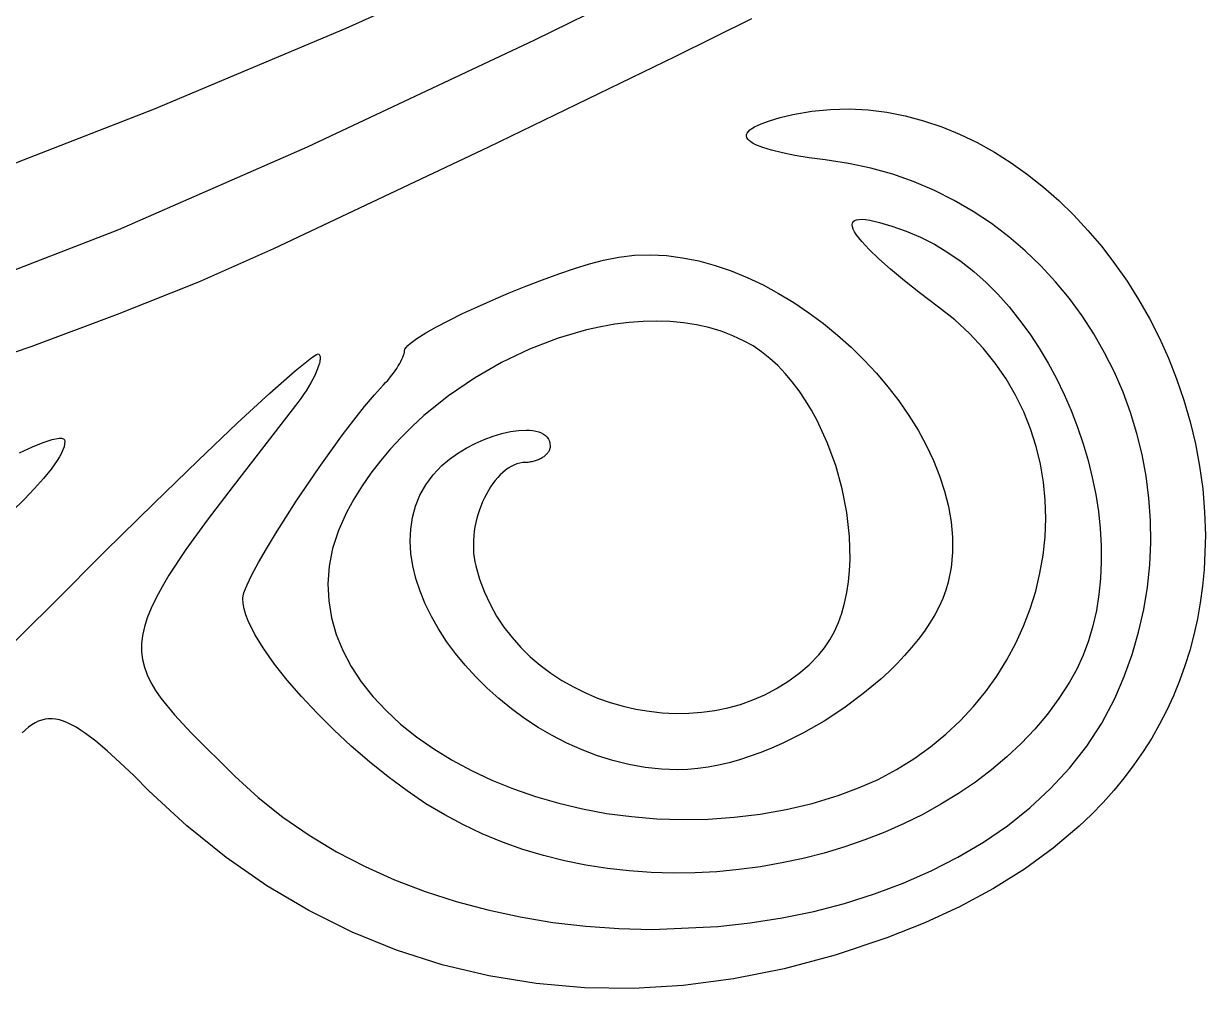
# Model space of a CAD drawing. Header units: inches. Extents: x 0.98 to 7.44, y -5.29 to -1.05.
# Drawn here: x 6.9937 to 7.0952, y -2.2379 to -2.1551 of the extents above; entities that cross this region are included whole.
import ezdxf

# ---------------------------------------------------------------- set-up
doc = ezdxf.new("R2010")
doc.units = ezdxf.units.IN
doc.header["$MEASUREMENT"] = 0
doc.layers.add('BLACK', color=250, linetype='CONTINUOUS')

msp = doc.modelspace()

# ---------------------------------------------------------------- linework, layer by layer
at = {"layer": 'BLACK', "linetype": 'CONTINUOUS'}
for p, q in [((7.03774, -2.14814), (7.02137, -2.15552)), ((7.03761, -2.15649), (7.05413, -2.14835)), ((7.0562, -2.15469), (7.04968, -2.15793)), ((7.02137, -2.15552), (7.00492, -2.16244)), ((7.01808, -2.16569), (7.03761, -2.15649)), ((7.04968, -2.15793), (7.03361, -2.16572)), ((7.00492, -2.16244), (6.98977, -2.16835)), ((7.05867, -2.16317), (7.05975, -2.16291)), ((7.05975, -2.16291), (7.06137, -2.16263)), ((7.06137, -2.16263), (7.06299, -2.16247)), ((7.06299, -2.16247), (7.0646, -2.16243)), ((7.0646, -2.16243), (7.06621, -2.16251)), ((7.06621, -2.16251), (7.06781, -2.16271)), ((7.06781, -2.16271), (7.0694, -2.16302)), ((7.0694, -2.16302), (7.07098, -2.16344)), ((7.05624, -2.1641), (7.05645, -2.16397)), ((7.05645, -2.16397), (7.05672, -2.16384)), ((7.05672, -2.16384), (7.05702, -2.1637)), ((7.05702, -2.1637), (7.05776, -2.16344)), ((7.05776, -2.16344), (7.05867, -2.16317)), ((7.07098, -2.16344), (7.07253, -2.16396)), ((7.07253, -2.16396), (7.07406, -2.16459)), ((7.05577, -2.16476), (7.05578, -2.16463)), ((7.05581, -2.16489), (7.05577, -2.16476)), ((7.05578, -2.16463), (7.05583, -2.1645)), ((7.05588, -2.16501), (7.05581, -2.16489)), ((7.05583, -2.1645), (7.05593, -2.16437)), ((7.05599, -2.16514), (7.05588, -2.16501)), ((7.05593, -2.16437), (7.05606, -2.16423)), ((7.05606, -2.16423), (7.05624, -2.1641)), ((7.07406, -2.16459), (7.07557, -2.16532)), ((7.00189, -2.17277), (7.01808, -2.16569)), ((7.03361, -2.16572), (7.01517, -2.17444)), ((7.05615, -2.16526), (7.05599, -2.16514)), ((7.05635, -2.16539), (7.05615, -2.16526)), ((7.05658, -2.16551), (7.05635, -2.16539)), ((7.05718, -2.16575), (7.05658, -2.16551)), ((7.05793, -2.16598), (7.05718, -2.16575)), ((7.05885, -2.1662), (7.05793, -2.16598)), ((7.07557, -2.16532), (7.07705, -2.16614)), ((7.05992, -2.16641), (7.05885, -2.1662)), ((7.06115, -2.16661), (7.05992, -2.16641)), ((7.06253, -2.1668), (7.06115, -2.16661)), ((7.06452, -2.1671), (7.06253, -2.1668)), ((7.06646, -2.16751), (7.06452, -2.1671)), ((7.07705, -2.16614), (7.07849, -2.16705)), ((7.07849, -2.16705), (7.0799, -2.16805)), ((7.06834, -2.16804), (7.06646, -2.16751)), ((7.07016, -2.16869), (7.06834, -2.16804)), ((7.0799, -2.16805), (7.08126, -2.16913)), ((7.07192, -2.16943), (7.07016, -2.16869)), ((7.08126, -2.16913), (7.08259, -2.1703)), ((7.07361, -2.17028), (7.07192, -2.16943)), ((7.07524, -2.17123), (7.07361, -2.17028)), ((7.08259, -2.1703), (7.08387, -2.17154)), ((7.06486, -2.17222), (7.06493, -2.1721)), ((7.06493, -2.1721), (7.06505, -2.17201)), ((7.06505, -2.17201), (7.06522, -2.17194)), ((7.06522, -2.17194), (7.06543, -2.17191)), ((7.06543, -2.17191), (7.06569, -2.1719)), ((7.06569, -2.1719), (7.066, -2.17192)), ((7.066, -2.17192), (7.06635, -2.17198)), ((7.06635, -2.17198), (7.0672, -2.17217)), ((7.0672, -2.17217), (7.06824, -2.17248)), ((7.0768, -2.17227), (7.07524, -2.17123)), ((7.08387, -2.17154), (7.08509, -2.17286)), ((6.98542, -2.17914), (7.00189, -2.17277)), ((7.06484, -2.17236), (7.06486, -2.17222)), ((7.06486, -2.17254), (7.06484, -2.17236)), ((7.06492, -2.17274), (7.06486, -2.17254)), ((7.06504, -2.17297), (7.06492, -2.17274)), ((7.0652, -2.17322), (7.06504, -2.17297)), ((7.06824, -2.17248), (7.06947, -2.17291)), ((7.06947, -2.17291), (7.07071, -2.17343)), ((7.07829, -2.1734), (7.0768, -2.17227)), ((7.08509, -2.17286), (7.08627, -2.17424)), ((7.06541, -2.1735), (7.0652, -2.17322)), ((7.06566, -2.17381), (7.06541, -2.1735)), ((7.0663, -2.1745), (7.06566, -2.17381)), ((7.07071, -2.17343), (7.07191, -2.17404)), ((7.07191, -2.17404), (7.07307, -2.17474)), ((7.07971, -2.17461), (7.07829, -2.1734)), ((7.01517, -2.17444), (7.00871, -2.17729)), ((7.0435, -2.17541), (7.04482, -2.17514)), ((7.04482, -2.17514), (7.04616, -2.17498)), ((7.04616, -2.17498), (7.04752, -2.17494)), ((7.04752, -2.17494), (7.0489, -2.17502)), ((7.0489, -2.17502), (7.05028, -2.1752)), ((7.05028, -2.1752), (7.05167, -2.17548)), ((7.06713, -2.1753), (7.0663, -2.1745)), ((7.07307, -2.17474), (7.0742, -2.17553)), ((7.08105, -2.1759), (7.07971, -2.17461)), ((7.08627, -2.17424), (7.08738, -2.17569)), ((7.03966, -2.17659), (7.04101, -2.17613)), ((7.04101, -2.17613), (7.0423, -2.17574)), ((7.0423, -2.17574), (7.0435, -2.17541)), ((7.05167, -2.17548), (7.05307, -2.17586)), ((7.05307, -2.17586), (7.05445, -2.17633)), ((7.06814, -2.17619), (7.06713, -2.1753)), ((7.06933, -2.17718), (7.06814, -2.17619)), ((7.0742, -2.17553), (7.07529, -2.17639)), ((7.08231, -2.17726), (7.08105, -2.1759)), ((7.08738, -2.17569), (7.08844, -2.17721)), ((7.03683, -2.17764), (7.03825, -2.1771)), ((7.03825, -2.1771), (7.03966, -2.17659)), ((7.05445, -2.17633), (7.05583, -2.17689)), ((7.05583, -2.17689), (7.05719, -2.17754)), ((7.0707, -2.17826), (7.06933, -2.17718)), ((7.07529, -2.17639), (7.07634, -2.17733)), ((7.08349, -2.17869), (7.08231, -2.17726)), ((7.08844, -2.17721), (7.08943, -2.17878)), ((7.00871, -2.17729), (7.00175, -2.18009)), ((7.03401, -2.17881), (7.03541, -2.17822)), ((7.03541, -2.17822), (7.03683, -2.17764)), ((7.05719, -2.17754), (7.05853, -2.17826)), ((7.05853, -2.17826), (7.05984, -2.17906)), ((7.07225, -2.17944), (7.0707, -2.17826)), ((7.07634, -2.17733), (7.07734, -2.17834)), ((7.03267, -2.17941), (7.03401, -2.17881)), ((7.05984, -2.17906), (7.06113, -2.17992)), ((7.07734, -2.17834), (7.07831, -2.17942)), ((7.08459, -2.18019), (7.08349, -2.17869)), ((7.08943, -2.17878), (7.09036, -2.18042)), ((7.00175, -2.18009), (6.99433, -2.18284)), ((7.03021, -2.18058), (7.03139, -2.18)), ((7.03139, -2.18), (7.03267, -2.17941)), ((7.06113, -2.17992), (7.06238, -2.18085)), ((7.07365, -2.18054), (7.07225, -2.17944)), ((7.07831, -2.17942), (7.07922, -2.18055)), ((7.0856, -2.18175), (7.08459, -2.18019)), ((7.02823, -2.18166), (7.02915, -2.18114)), ((7.02915, -2.18114), (7.03021, -2.18058)), ((7.04326, -2.18113), (7.04204, -2.1814)), ((7.04448, -2.18092), (7.04326, -2.18113)), ((7.04569, -2.18076), (7.04448, -2.18092)), ((7.04689, -2.18067), (7.04569, -2.18076)), ((7.04807, -2.18065), (7.04689, -2.18067)), ((7.04923, -2.18068), (7.04807, -2.18065)), ((7.05036, -2.18079), (7.04923, -2.18068)), ((7.05147, -2.18096), (7.05036, -2.18079)), ((7.05255, -2.1812), (7.05147, -2.18096)), ((7.0536, -2.18152), (7.05255, -2.1812)), ((7.06238, -2.18085), (7.06359, -2.18184)), ((7.07493, -2.18172), (7.07365, -2.18054)), ((7.07922, -2.18055), (7.08009, -2.18174)), ((7.09036, -2.18042), (7.09122, -2.1821)), ((7.0269, -2.18256), (7.02747, -2.18214)), ((7.02747, -2.18214), (7.02823, -2.18166)), ((7.03959, -2.18212), (7.03715, -2.18305)), ((7.04204, -2.1814), (7.03959, -2.18212)), ((7.05461, -2.1819), (7.0536, -2.18152)), ((7.05558, -2.18236), (7.05461, -2.1819)), ((7.06359, -2.18184), (7.06475, -2.18288)), ((7.07609, -2.18296), (7.07493, -2.18172)), ((7.08009, -2.18174), (7.08091, -2.18298)), ((7.08652, -2.18336), (7.0856, -2.18175)), ((7.09122, -2.1821), (7.092, -2.18383)), ((6.99433, -2.18284), (6.98647, -2.18553)), ((7.02638, -2.18344), (7.02641, -2.1833)), ((7.02641, -2.1833), (7.02642, -2.18319)), ((7.02642, -2.18319), (7.02645, -2.18306)), ((7.02645, -2.18306), (7.02654, -2.18291)), ((7.02654, -2.18291), (7.02669, -2.18275)), ((7.02669, -2.18275), (7.0269, -2.18256)), ((7.03715, -2.18305), (7.03475, -2.1842)), ((7.05634, -2.18278), (7.05558, -2.18236)), ((7.05707, -2.18328), (7.05634, -2.18278)), ((7.05777, -2.18384), (7.05707, -2.18328)), ((7.06475, -2.18288), (7.06586, -2.18397)), ((7.07713, -2.18425), (7.07609, -2.18296)), ((7.08091, -2.18298), (7.08168, -2.18426)), ((7.01702, -2.18492), (7.01845, -2.18377)), ((7.01845, -2.18377), (7.01886, -2.18351)), ((7.01886, -2.18351), (7.01899, -2.18346)), ((7.01899, -2.18346), (7.01906, -2.18347)), ((7.0191, -2.18426), (7.01903, -2.18449)), ((7.01906, -2.18347), (7.01909, -2.18351)), ((7.01909, -2.18351), (7.01912, -2.18356)), ((7.01913, -2.18415), (7.0191, -2.18426)), ((7.01912, -2.18356), (7.01914, -2.18362)), ((7.01915, -2.18404), (7.01913, -2.18415)), ((7.01914, -2.18362), (7.01916, -2.18369)), ((7.01916, -2.18394), (7.01915, -2.18404)), ((7.01916, -2.18369), (7.01916, -2.18377)), ((7.01916, -2.18377), (7.01916, -2.18385)), ((7.01916, -2.18385), (7.01916, -2.18394)), ((7.02588, -2.18449), (7.026, -2.18429)), ((7.026, -2.18429), (7.0261, -2.1841)), ((7.0261, -2.1841), (7.02619, -2.18392)), ((7.02619, -2.18392), (7.02627, -2.18374)), ((7.02627, -2.18374), (7.02633, -2.18358)), ((7.02633, -2.18358), (7.02638, -2.18344)), ((7.03475, -2.1842), (7.03242, -2.18554)), ((7.05845, -2.18445), (7.05777, -2.18384)), ((7.06586, -2.18397), (7.06692, -2.18511)), ((7.07806, -2.1856), (7.07713, -2.18425)), ((7.08168, -2.18426), (7.08239, -2.18558)), ((7.08736, -2.18503), (7.08652, -2.18336)), ((7.092, -2.18383), (7.0927, -2.18561)), ((7.01485, -2.18683), (7.01702, -2.18492)), ((7.0187, -2.18532), (7.01854, -2.18563)), ((7.01883, -2.18503), (7.0187, -2.18532)), ((7.01894, -2.18475), (7.01883, -2.18503)), ((7.01903, -2.18449), (7.01894, -2.18475)), ((7.02514, -2.18552), (7.0253, -2.18532)), ((7.0253, -2.18532), (7.02546, -2.18511)), ((7.02546, -2.18511), (7.02561, -2.1849)), ((7.02561, -2.1849), (7.02575, -2.1847)), ((7.02575, -2.1847), (7.02588, -2.18449)), ((7.05909, -2.18513), (7.05845, -2.18445)), ((7.0597, -2.18586), (7.05909, -2.18513)), ((7.06692, -2.18511), (7.06792, -2.18628)), ((7.0881, -2.18674), (7.08736, -2.18503)), ((7.01818, -2.18628), (7.01797, -2.18662)), ((7.01837, -2.18595), (7.01818, -2.18628)), ((7.01854, -2.18563), (7.01837, -2.18595)), ((7.02384, -2.18696), (7.02461, -2.18611)), ((7.02461, -2.18611), (7.02479, -2.18592)), ((7.02479, -2.18592), (7.02497, -2.18573)), ((7.02497, -2.18573), (7.02514, -2.18552)), ((7.03242, -2.18554), (7.03019, -2.18706)), ((7.06029, -2.18663), (7.0597, -2.18586)), ((7.06792, -2.18628), (7.06885, -2.18749)), ((7.07888, -2.18699), (7.07806, -2.1856)), ((7.08239, -2.18558), (7.08305, -2.18694)), ((7.0927, -2.18561), (7.09332, -2.18743)), ((7.01204, -2.18942), (7.01485, -2.18683)), ((7.0175, -2.18729), (7.01725, -2.18763)), ((7.01774, -2.18695), (7.0175, -2.18729)), ((7.01797, -2.18662), (7.01774, -2.18695)), ((7.02298, -2.18798), (7.02384, -2.18696)), ((7.03019, -2.18706), (7.02808, -2.18876)), ((7.06084, -2.18745), (7.06029, -2.18663)), ((7.07958, -2.18843), (7.07888, -2.18699)), ((7.08305, -2.18694), (7.08365, -2.18832)), ((7.08874, -2.1885), (7.0881, -2.18674)), ((7.01725, -2.18763), (7.01169, -2.19481)), ((7.02205, -2.18914), (7.02298, -2.18798)), ((7.06136, -2.1883), (7.06084, -2.18745)), ((7.06184, -2.18919), (7.06136, -2.1883)), ((7.06885, -2.18749), (7.06971, -2.18874)), ((7.08365, -2.18832), (7.0842, -2.18974)), ((7.09332, -2.18743), (7.09386, -2.18928)), ((7.00869, -2.19261), (7.01204, -2.18942)), ((7.02108, -2.19042), (7.02205, -2.18914)), ((7.02808, -2.18876), (7.02708, -2.18968)), ((7.06271, -2.19107), (7.06184, -2.18919)), ((7.06971, -2.18874), (7.0705, -2.19001)), ((7.08016, -2.1899), (7.07958, -2.18843)), ((7.08929, -2.19029), (7.08874, -2.1885)), ((7.09386, -2.18928), (7.09431, -2.19118)), ((7.01908, -2.1932), (7.02108, -2.19042)), ((7.02708, -2.18968), (7.02613, -2.19063)), ((7.03402, -2.19052), (7.03478, -2.1903)), ((7.03478, -2.1903), (7.03552, -2.19013)), ((7.03552, -2.19013), (7.03621, -2.19004)), ((7.03621, -2.19004), (7.03685, -2.19001)), ((7.03685, -2.19001), (7.03715, -2.19002)), ((7.03715, -2.19002), (7.03743, -2.19005)), ((7.03743, -2.19005), (7.03769, -2.1901)), ((7.03769, -2.1901), (7.03793, -2.19016)), ((7.03793, -2.19016), (7.03815, -2.19024)), ((7.03815, -2.19024), (7.03834, -2.19035)), ((7.03834, -2.19035), (7.03851, -2.19047)), ((7.0705, -2.19001), (7.0712, -2.19129)), ((7.08064, -2.1914), (7.08016, -2.1899)), ((7.0842, -2.18974), (7.08468, -2.19117)), ((7.08974, -2.19211), (7.08929, -2.19029)), ((6.99337, -2.19195), (6.99446, -2.19145)), ((6.99446, -2.19145), (6.9954, -2.19106)), ((6.9954, -2.19106), (6.99617, -2.19081)), ((6.99617, -2.19081), (6.99676, -2.1907)), ((6.99676, -2.1907), (6.99697, -2.1907)), ((6.99697, -2.1907), (6.99712, -2.19075)), ((6.99718, -2.19143), (6.99708, -2.1917)), ((6.99712, -2.19075), (6.99722, -2.19083)), ((6.99723, -2.19119), (6.99718, -2.19143)), ((6.99722, -2.19083), (6.99725, -2.19097)), ((6.99725, -2.19097), (6.99723, -2.19119)), ((7.02613, -2.19063), (7.02521, -2.19162)), ((7.03171, -2.19155), (7.03247, -2.19115)), ((7.03247, -2.19115), (7.03325, -2.19081)), ((7.03325, -2.19081), (7.03402, -2.19052)), ((7.03851, -2.19047), (7.03865, -2.19061)), ((7.03865, -2.19061), (7.03877, -2.19078)), ((7.03877, -2.19078), (7.03885, -2.19096)), ((7.03885, -2.19096), (7.0389, -2.19116)), ((7.0389, -2.19116), (7.03892, -2.19138)), ((7.03892, -2.19138), (7.03891, -2.19145)), ((7.03891, -2.19145), (7.03891, -2.19151)), ((7.06343, -2.19303), (7.06271, -2.19107)), ((7.0712, -2.19129), (7.07182, -2.1926)), ((7.08101, -2.19293), (7.08064, -2.1914)), ((7.08468, -2.19117), (7.0851, -2.19261)), ((7.09431, -2.19118), (7.09467, -2.1931)), ((6.99678, -2.19229), (6.99658, -2.19262)), ((6.99695, -2.19198), (6.99678, -2.19229)), ((6.99708, -2.1917), (6.99695, -2.19198)), ((7.02521, -2.19162), (7.02434, -2.19264)), ((7.03027, -2.1925), (7.03097, -2.192)), ((7.03097, -2.192), (7.03171, -2.19155)), ((7.03806, -2.19248), (7.03798, -2.19252)), ((7.03814, -2.19243), (7.03806, -2.19248)), ((7.03822, -2.19239), (7.03814, -2.19243)), ((7.03829, -2.19234), (7.03822, -2.19239)), ((7.03836, -2.19229), (7.03829, -2.19234)), ((7.03843, -2.19224), (7.03836, -2.19229)), ((7.03849, -2.19218), (7.03843, -2.19224)), ((7.03855, -2.19213), (7.03849, -2.19218)), ((7.03861, -2.19207), (7.03855, -2.19213)), ((7.03866, -2.19201), (7.03861, -2.19207)), ((7.03871, -2.19196), (7.03866, -2.19201)), ((7.03875, -2.19189), (7.03871, -2.19196)), ((7.03879, -2.19183), (7.03875, -2.19189)), ((7.03882, -2.19177), (7.03879, -2.19183)), ((7.03885, -2.19171), (7.03882, -2.19177)), ((7.03887, -2.19164), (7.03885, -2.19171)), ((7.03889, -2.19158), (7.03887, -2.19164)), ((7.03891, -2.19151), (7.03889, -2.19158)), ((7.09008, -2.19397), (7.08974, -2.19211)), ((6.99607, -2.19335), (6.99543, -2.19415)), ((6.99658, -2.19262), (6.99607, -2.19335)), ((7.00488, -2.1963), (7.00869, -2.19261)), ((7.01711, -2.19611), (7.01908, -2.1932)), ((7.02434, -2.19264), (7.02353, -2.1937)), ((7.02886, -2.19385), (7.02961, -2.19305)), ((7.02961, -2.19305), (7.03027, -2.1925)), ((7.03508, -2.19344), (7.03485, -2.19364)), ((7.03532, -2.19327), (7.03508, -2.19344)), ((7.03556, -2.19313), (7.03532, -2.19327)), ((7.03581, -2.193), (7.03556, -2.19313)), ((7.03606, -2.1929), (7.03581, -2.193)), ((7.03632, -2.19283), (7.03606, -2.1929)), ((7.03657, -2.19279), (7.03632, -2.19283)), ((7.03683, -2.19277), (7.03657, -2.19279)), ((7.03694, -2.19277), (7.03683, -2.19277)), ((7.03704, -2.19277), (7.03694, -2.19277)), ((7.03714, -2.19276), (7.03704, -2.19277)), ((7.03724, -2.19274), (7.03714, -2.19276)), ((7.03734, -2.19273), (7.03724, -2.19274)), ((7.03744, -2.1927), (7.03734, -2.19273)), ((7.03753, -2.19268), (7.03744, -2.1927)), ((7.03763, -2.19265), (7.03753, -2.19268)), ((7.03772, -2.19262), (7.03763, -2.19265)), ((7.03781, -2.19259), (7.03772, -2.19262)), ((7.0379, -2.19256), (7.03781, -2.19259)), ((7.03798, -2.19252), (7.0379, -2.19256)), ((7.06399, -2.19505), (7.06343, -2.19303)), ((7.07182, -2.1926), (7.07235, -2.19392)), ((7.08127, -2.19447), (7.08101, -2.19293)), ((7.0851, -2.19261), (7.08546, -2.19407)), ((7.09467, -2.1931), (7.09494, -2.19505)), ((6.99543, -2.19415), (6.99465, -2.19502)), ((7.02353, -2.1937), (7.02277, -2.1948)), ((7.02823, -2.19469), (7.02886, -2.19385)), ((7.0342, -2.19433), (7.034, -2.1946)), ((7.03441, -2.19408), (7.0342, -2.19433)), ((7.03463, -2.19385), (7.03441, -2.19408)), ((7.03485, -2.19364), (7.03463, -2.19385)), ((7.07235, -2.19392), (7.07278, -2.19524)), ((7.08142, -2.19603), (7.08127, -2.19447)), ((7.08546, -2.19407), (7.08575, -2.19553)), ((7.09032, -2.19584), (7.09008, -2.19397)), ((6.99465, -2.19502), (6.99375, -2.19596)), ((7.01169, -2.19481), (7.00948, -2.19773)), ((7.02277, -2.1948), (7.02206, -2.19592)), ((7.02773, -2.19559), (7.02823, -2.19469)), ((7.03344, -2.19549), (7.03328, -2.19581)), ((7.03362, -2.19518), (7.03344, -2.19549)), ((7.0338, -2.19488), (7.03362, -2.19518)), ((7.034, -2.1946), (7.0338, -2.19488)), ((7.06439, -2.19709), (7.06399, -2.19505)), ((7.07278, -2.19524), (7.07311, -2.19657)), ((7.09494, -2.19505), (7.0951, -2.19703)), ((6.99375, -2.19596), (6.99272, -2.19697)), ((7.00071, -2.20041), (7.00488, -2.1963)), ((7.01533, -2.19891), (7.01711, -2.19611)), ((7.02206, -2.19592), (7.02142, -2.19708)), ((7.02709, -2.1975), (7.02735, -2.19653)), ((7.02735, -2.19653), (7.02773, -2.19559)), ((7.03298, -2.19649), (7.03285, -2.19684)), ((7.03312, -2.19615), (7.03298, -2.19649)), ((7.03328, -2.19581), (7.03312, -2.19615)), ((7.08146, -2.1976), (7.08142, -2.19603)), ((7.08575, -2.19553), (7.08598, -2.19699)), ((7.09046, -2.19774), (7.09032, -2.19584)), ((7.02142, -2.19708), (7.02073, -2.19862)), ((7.02694, -2.1985), (7.02709, -2.1975)), ((7.03273, -2.1972), (7.03263, -2.19757)), ((7.03285, -2.19684), (7.03273, -2.1972)), ((7.06461, -2.19913), (7.06439, -2.19709)), ((7.07311, -2.19657), (7.07334, -2.19789)), ((7.08598, -2.19699), (7.08613, -2.19845)), ((7.0951, -2.19703), (7.09517, -2.19902)), ((7.00948, -2.19773), (7.00765, -2.20026)), ((7.0269, -2.19954), (7.02694, -2.1985)), ((7.03246, -2.19831), (7.0324, -2.19869)), ((7.03254, -2.19794), (7.03246, -2.19831)), ((7.03263, -2.19757), (7.03254, -2.19794)), ((7.07334, -2.19789), (7.07346, -2.1992)), ((7.0814, -2.19917), (7.08146, -2.1976)), ((7.08613, -2.19845), (7.08622, -2.1999)), ((7.09048, -2.19965), (7.09046, -2.19774)), ((7.01455, -2.2002), (7.01533, -2.19891)), ((7.02073, -2.19862), (7.02024, -2.20016)), ((7.02696, -2.20059), (7.0269, -2.19954)), ((7.03233, -2.19945), (7.03232, -2.19983)), ((7.03236, -2.19907), (7.03233, -2.19945)), ((7.0324, -2.19869), (7.03236, -2.19907)), ((7.06467, -2.20112), (7.06461, -2.19913)), ((7.07346, -2.1992), (7.07345, -2.2005)), ((7.08123, -2.20073), (7.0814, -2.19917)), ((7.09517, -2.19902), (7.09506, -2.20197)), ((6.99628, -2.20486), (7.00071, -2.20041)), ((7.00765, -2.20026), (7.00619, -2.20247)), ((7.01387, -2.20138), (7.01455, -2.2002)), ((7.02024, -2.20016), (7.01994, -2.20168)), ((7.02713, -2.20166), (7.02696, -2.20059)), ((7.03232, -2.19983), (7.03232, -2.2002)), ((7.03232, -2.2002), (7.03234, -2.20058)), ((7.03234, -2.20058), (7.03239, -2.20094)), ((7.07345, -2.2005), (7.07333, -2.20179)), ((7.08622, -2.1999), (7.08623, -2.20133)), ((7.0904, -2.20157), (7.09048, -2.19965)), ((7.01331, -2.20242), (7.01387, -2.20138)), ((7.03239, -2.20094), (7.03245, -2.20131)), ((7.03245, -2.20131), (7.03253, -2.20166)), ((7.06462, -2.20209), (7.06467, -2.20112)), ((7.08097, -2.20229), (7.08123, -2.20073)), ((7.08623, -2.20133), (7.08617, -2.20274)), ((7.09019, -2.2035), (7.0904, -2.20157)), ((7.00619, -2.20247), (7.0056, -2.20347)), ((7.01289, -2.2033), (7.01331, -2.20242)), ((7.01994, -2.20168), (7.01983, -2.20319)), ((7.02739, -2.20274), (7.02713, -2.20166)), ((7.03253, -2.20166), (7.03286, -2.20281)), ((7.06453, -2.20304), (7.06462, -2.20209)), ((7.07333, -2.20179), (7.07308, -2.20305)), ((7.0806, -2.20383), (7.08097, -2.20229)), ((7.09506, -2.20197), (7.09492, -2.20341)), ((7.0056, -2.20347), (7.00509, -2.2044)), ((7.01262, -2.20398), (7.01289, -2.2033)), ((7.01983, -2.20319), (7.0199, -2.20467)), ((7.02775, -2.20383), (7.02739, -2.20274)), ((7.03286, -2.20281), (7.03327, -2.20391)), ((7.06439, -2.20396), (7.06453, -2.20304)), ((7.07308, -2.20305), (7.07288, -2.20375)), ((7.08617, -2.20274), (7.08603, -2.20413)), ((7.08988, -2.20542), (7.09019, -2.2035)), ((7.09492, -2.20341), (7.09473, -2.20483)), ((7.00509, -2.2044), (7.00467, -2.20528)), ((7.01253, -2.20444), (7.01255, -2.20424)), ((7.01256, -2.20488), (7.01253, -2.20444)), ((7.01255, -2.20424), (7.01262, -2.20398)), ((7.02819, -2.20491), (7.02775, -2.20383)), ((7.03327, -2.20391), (7.03376, -2.20496)), ((7.0642, -2.20485), (7.06439, -2.20396)), ((7.07262, -2.20445), (7.07231, -2.20515)), ((7.07288, -2.20375), (7.07262, -2.20445)), ((7.08013, -2.20535), (7.0806, -2.20383)), ((7.08603, -2.20413), (7.08581, -2.20549)), ((6.98928, -2.21177), (6.99628, -2.20486)), ((7.00467, -2.20528), (7.00433, -2.20611)), ((7.01265, -2.20535), (7.01256, -2.20488)), ((7.0128, -2.20585), (7.01265, -2.20535)), ((7.0199, -2.20467), (7.02014, -2.20613)), ((7.02872, -2.206), (7.02819, -2.20491)), ((7.03376, -2.20496), (7.03432, -2.20597)), ((7.06396, -2.20571), (7.0642, -2.20485)), ((7.07231, -2.20515), (7.07193, -2.20586)), ((7.07956, -2.20684), (7.08013, -2.20535)), ((7.08581, -2.20549), (7.08552, -2.20681)), ((7.08944, -2.20735), (7.08988, -2.20542)), ((7.09473, -2.20483), (7.09448, -2.20622)), ((7.00433, -2.20611), (7.00408, -2.20689)), ((7.013, -2.20639), (7.0128, -2.20585)), ((7.01357, -2.20754), (7.013, -2.20639)), ((7.02014, -2.20613), (7.02055, -2.20755)), ((7.02934, -2.20707), (7.02872, -2.206)), ((7.03432, -2.20597), (7.03495, -2.20692)), ((7.06333, -2.20729), (7.06367, -2.20652)), ((7.06367, -2.20652), (7.06396, -2.20571)), ((7.07151, -2.20656), (7.07104, -2.20727)), ((7.07193, -2.20586), (7.07151, -2.20656)), ((7.09448, -2.20622), (7.09418, -2.20759)), ((7.00392, -2.20763), (7.00384, -2.20835)), ((7.00408, -2.20689), (7.00392, -2.20763)), ((7.01433, -2.20879), (7.01357, -2.20754)), ((7.02055, -2.20755), (7.02112, -2.20894)), ((7.03003, -2.20814), (7.02934, -2.20707)), ((7.03495, -2.20692), (7.03564, -2.20782)), ((7.06293, -2.20801), (7.06333, -2.20729)), ((7.07104, -2.20727), (7.07051, -2.20798)), ((7.07889, -2.20831), (7.07956, -2.20684)), ((7.08552, -2.20681), (7.08514, -2.2081)), ((7.08888, -2.20926), (7.08944, -2.20735)), ((7.09418, -2.20759), (7.09382, -2.20893)), ((7.00384, -2.20835), (7.00383, -2.20904)), ((7.03079, -2.20918), (7.03003, -2.20814)), ((7.03564, -2.20782), (7.0364, -2.20867)), ((7.0364, -2.20867), (7.03721, -2.20946)), ((7.06197, -2.2093), (7.06248, -2.20869)), ((7.06248, -2.20869), (7.06293, -2.20801)), ((7.06995, -2.20867), (7.06934, -2.20937)), ((7.07051, -2.20798), (7.06995, -2.20867)), ((7.07812, -2.20974), (7.07889, -2.20831)), ((7.08514, -2.2081), (7.08468, -2.20934)), ((7.00383, -2.20904), (7.00392, -2.20971)), ((7.00392, -2.20971), (7.00408, -2.21037)), ((7.01526, -2.21011), (7.01433, -2.20879)), ((7.02112, -2.20894), (7.02184, -2.2103)), ((7.03163, -2.2102), (7.03079, -2.20918)), ((7.03721, -2.20946), (7.03807, -2.21019)), ((7.06114, -2.21015), (7.06197, -2.2093)), ((7.06934, -2.20937), (7.0687, -2.21005)), ((7.08468, -2.20934), (7.08413, -2.21053)), ((7.0882, -2.21117), (7.08888, -2.20926)), ((7.09382, -2.20893), (7.09341, -2.21025)), ((7.00408, -2.21037), (7.00431, -2.21103)), ((7.01634, -2.21148), (7.01526, -2.21011)), ((7.02184, -2.2103), (7.0227, -2.21161)), ((7.03253, -2.21119), (7.03163, -2.2102)), ((7.03807, -2.21019), (7.03898, -2.21088)), ((7.06026, -2.21091), (7.06114, -2.21015)), ((7.06801, -2.21072), (7.0673, -2.21138)), ((7.0687, -2.21005), (7.06801, -2.21072)), ((7.07726, -2.21112), (7.07812, -2.20974)), ((7.08413, -2.21053), (7.0835, -2.21166)), ((7.09341, -2.21025), (7.09295, -2.21154)), ((7.00431, -2.21103), (7.00463, -2.21168)), ((7.00463, -2.21168), (7.00502, -2.21235)), ((7.01756, -2.21289), (7.01634, -2.21148)), ((7.0227, -2.21161), (7.0237, -2.21287)), ((7.03349, -2.21214), (7.03253, -2.21119)), ((7.03898, -2.21088), (7.03993, -2.2115)), ((7.03993, -2.2115), (7.04092, -2.21206)), ((7.05836, -2.2122), (7.05933, -2.21159)), ((7.05933, -2.21159), (7.06026, -2.21091)), ((7.0673, -2.21138), (7.06577, -2.21266)), ((7.07631, -2.21246), (7.07726, -2.21112)), ((7.0835, -2.21166), (7.0826, -2.21305)), ((7.08739, -2.21305), (7.0882, -2.21117)), ((7.09295, -2.21154), (7.09243, -2.21281)), ((7.00502, -2.21235), (7.00549, -2.21303)), ((7.03451, -2.21306), (7.03349, -2.21214)), ((7.04092, -2.21206), (7.04194, -2.21257)), ((7.04194, -2.21257), (7.04299, -2.21301)), ((7.05632, -2.21317), (7.05736, -2.21272)), ((7.05736, -2.21272), (7.05836, -2.2122)), ((7.06577, -2.21266), (7.06414, -2.21387)), ((7.07526, -2.21374), (7.07631, -2.21246)), ((7.00549, -2.21303), (7.00665, -2.21445)), ((7.0189, -2.21432), (7.01756, -2.21289)), ((7.0237, -2.21287), (7.02483, -2.21408)), ((7.03559, -2.21393), (7.03451, -2.21306)), ((7.04299, -2.21301), (7.04407, -2.21339)), ((7.04407, -2.21339), (7.04517, -2.21371)), ((7.04517, -2.21371), (7.04628, -2.21397)), ((7.05417, -2.21385), (7.05526, -2.21355)), ((7.05526, -2.21355), (7.05632, -2.21317)), ((7.07412, -2.21496), (7.07526, -2.21374)), ((7.0826, -2.21305), (7.0816, -2.21439)), ((7.08628, -2.21516), (7.08739, -2.21305)), ((7.09243, -2.21281), (7.09186, -2.21405)), ((6.99584, -2.21479), (6.99555, -2.21483)), ((6.99615, -2.21479), (6.99584, -2.21479)), ((6.99646, -2.21482), (6.99615, -2.21479)), ((7.00665, -2.21445), (7.0081, -2.216)), ((7.02033, -2.21574), (7.0189, -2.21432)), ((7.02483, -2.21408), (7.02608, -2.21524)), ((7.03672, -2.21476), (7.03559, -2.21393)), ((7.03789, -2.21553), (7.03672, -2.21476)), ((7.04628, -2.21397), (7.04741, -2.21415)), ((7.04741, -2.21415), (7.04854, -2.21428)), ((7.04854, -2.21428), (7.04968, -2.21433)), ((7.04968, -2.21433), (7.05081, -2.21432)), ((7.05081, -2.21432), (7.05194, -2.21423)), ((7.05194, -2.21423), (7.05306, -2.21408)), ((7.05306, -2.21408), (7.05417, -2.21385)), ((7.06414, -2.21387), (7.06243, -2.21499)), ((7.0816, -2.21439), (7.08052, -2.21567)), ((7.09186, -2.21405), (7.09123, -2.21526)), ((6.99386, -2.21574), (6.99358, -2.216)), ((6.99414, -2.2155), (6.99386, -2.21574)), ((6.99441, -2.2153), (6.99414, -2.2155)), ((6.99469, -2.21514), (6.99441, -2.2153)), ((6.99497, -2.215), (6.99469, -2.21514)), ((6.99526, -2.2149), (6.99497, -2.215)), ((6.99555, -2.21483), (6.99526, -2.2149)), ((6.99678, -2.21489), (6.99646, -2.21482)), ((6.99712, -2.21499), (6.99678, -2.21489)), ((6.99747, -2.21513), (6.99712, -2.21499)), ((6.99783, -2.2153), (6.99747, -2.21513)), ((6.99821, -2.21551), (6.99783, -2.2153)), ((6.9986, -2.21576), (6.99821, -2.21551)), ((6.99902, -2.21604), (6.9986, -2.21576)), ((7.02184, -2.21713), (7.02033, -2.21574)), ((7.02608, -2.21524), (7.02745, -2.21634)), ((7.0391, -2.21623), (7.03789, -2.21553)), ((7.06243, -2.21499), (7.06066, -2.21601)), ((7.07288, -2.21612), (7.07412, -2.21496)), ((7.08052, -2.21567), (7.07935, -2.2169)), ((7.08498, -2.21715), (7.08628, -2.21516)), ((7.09123, -2.21526), (7.09056, -2.21645)), ((6.99991, -2.21672), (6.99902, -2.21604)), ((7.00088, -2.21755), (6.99991, -2.21672)), ((7.0081, -2.216), (7.01183, -2.21972)), ((7.02745, -2.21634), (7.02892, -2.21738)), ((7.04036, -2.21688), (7.0391, -2.21623)), ((7.06066, -2.21601), (7.05884, -2.21691)), ((7.07156, -2.2172), (7.07288, -2.21612)), ((7.09056, -2.21645), (7.08983, -2.21761)), ((7.00197, -2.21853), (7.00088, -2.21755)), ((7.02341, -2.21849), (7.02184, -2.21713)), ((7.02892, -2.21738), (7.0305, -2.21835)), ((7.04165, -2.21745), (7.04036, -2.21688)), ((7.04297, -2.21796), (7.04165, -2.21745)), ((7.05701, -2.21768), (7.05609, -2.21801)), ((7.05793, -2.21731), (7.05701, -2.21768)), ((7.05884, -2.21691), (7.05793, -2.21731)), ((7.07015, -2.21822), (7.07156, -2.2172)), ((7.07935, -2.2169), (7.07811, -2.21807)), ((7.08351, -2.21903), (7.08498, -2.21715)), ((7.08983, -2.21761), (7.08904, -2.21875)), ((7.00316, -2.21967), (7.00197, -2.21853)), ((7.02501, -2.21977), (7.02341, -2.21849)), ((7.0305, -2.21835), (7.03217, -2.21924)), ((7.04431, -2.21838), (7.04297, -2.21796)), ((7.04568, -2.21871), (7.04431, -2.21838)), ((7.04707, -2.21896), (7.04568, -2.21871)), ((7.05336, -2.21877), (7.05247, -2.21894)), ((7.05427, -2.21856), (7.05336, -2.21877)), ((7.05518, -2.21831), (7.05427, -2.21856)), ((7.05609, -2.21801), (7.05518, -2.21831)), ((7.06865, -2.21914), (7.07015, -2.21822)), ((7.07811, -2.21807), (7.0768, -2.21917)), ((7.08904, -2.21875), (7.08821, -2.21986)), ((7.00447, -2.22097), (7.00316, -2.21967)), ((7.01183, -2.21972), (7.01384, -2.22155)), ((7.02663, -2.22098), (7.02501, -2.21977)), ((7.03217, -2.21924), (7.03392, -2.22007)), ((7.04848, -2.21911), (7.04707, -2.21896)), ((7.04989, -2.21916), (7.04848, -2.21911)), ((7.05073, -2.21914), (7.04989, -2.21916)), ((7.0516, -2.21906), (7.05073, -2.21914)), ((7.05247, -2.21894), (7.0516, -2.21906)), ((7.06707, -2.21999), (7.06865, -2.21914)), ((7.0768, -2.21917), (7.07542, -2.22022)), ((7.08188, -2.22079), (7.08351, -2.21903)), ((7.08821, -2.21986), (7.08732, -2.22094)), ((7.03392, -2.22007), (7.03576, -2.22081)), ((7.03576, -2.22081), (7.03767, -2.22147)), ((7.06364, -2.22138), (7.0654, -2.22073)), ((7.0654, -2.22073), (7.06707, -2.21999)), ((7.07542, -2.22022), (7.07398, -2.22121)), ((7.0801, -2.22244), (7.08188, -2.22079)), ((7.00772, -2.22398), (7.00447, -2.22097)), ((7.01384, -2.22155), (7.01597, -2.22324)), ((7.02825, -2.22208), (7.02663, -2.22098)), ((7.03767, -2.22147), (7.03965, -2.22204)), ((7.06142, -2.22205), (7.06364, -2.22138)), ((7.07398, -2.22121), (7.07247, -2.22213)), ((7.08732, -2.22094), (7.08638, -2.22199)), ((7.02986, -2.22305), (7.02825, -2.22208)), ((7.03965, -2.22204), (7.04168, -2.22252)), ((7.04168, -2.22252), (7.04376, -2.22291)), ((7.04376, -2.22291), (7.04589, -2.22319)), ((7.05694, -2.22298), (7.05918, -2.22257)), ((7.05918, -2.22257), (7.06142, -2.22205)), ((7.07247, -2.22213), (7.07091, -2.223)), ((7.07817, -2.22397), (7.0801, -2.22244)), ((7.08638, -2.22199), (7.08538, -2.22301)), ((7.01597, -2.22324), (7.01822, -2.22479)), ((7.03142, -2.22388), (7.02986, -2.22305)), ((7.03309, -2.22467), (7.03142, -2.22388)), ((7.04589, -2.22319), (7.04806, -2.22337)), ((7.04806, -2.22337), (7.05025, -2.22345)), ((7.05025, -2.22345), (7.05247, -2.22341)), ((7.05247, -2.22341), (7.0547, -2.22325)), ((7.0547, -2.22325), (7.05694, -2.22298)), ((7.0693, -2.22379), (7.06764, -2.22453)), ((7.07091, -2.223), (7.0693, -2.22379)), ((7.08538, -2.22301), (7.08434, -2.22401)), ((7.01109, -2.22669), (7.00772, -2.22398)), ((7.01822, -2.22479), (7.02058, -2.2262)), ((7.03481, -2.22538), (7.03309, -2.22467)), ((7.06764, -2.22453), (7.06594, -2.22519)), ((7.07611, -2.22538), (7.07817, -2.22397)), ((7.08434, -2.22401), (7.08209, -2.22591)), ((7.03656, -2.226), (7.03481, -2.22538)), ((7.06421, -2.22579), (7.06244, -2.22632)), ((7.06594, -2.22519), (7.06421, -2.22579)), ((7.07392, -2.22667), (7.07611, -2.22538)), ((7.08209, -2.22591), (7.07964, -2.2277)), ((7.01459, -2.22912), (7.01109, -2.22669)), ((7.02058, -2.2262), (7.02303, -2.22747)), ((7.03834, -2.22653), (7.03656, -2.226)), ((7.04015, -2.22698), (7.03834, -2.22653)), ((7.06064, -2.22678), (7.05881, -2.22717)), ((7.06244, -2.22632), (7.06064, -2.22678)), ((7.07163, -2.22784), (7.07392, -2.22667)), ((7.02303, -2.22747), (7.02556, -2.22861)), ((7.04199, -2.22735), (7.04015, -2.22698)), ((7.04384, -2.22764), (7.04199, -2.22735)), ((7.04571, -2.22785), (7.04384, -2.22764)), ((7.04758, -2.22798), (7.04571, -2.22785)), ((7.04947, -2.22804), (7.04758, -2.22798)), ((7.05323, -2.22792), (7.05135, -2.22801)), ((7.0551, -2.22774), (7.05323, -2.22792)), ((7.05697, -2.22749), (7.0551, -2.22774)), ((7.05881, -2.22717), (7.05697, -2.22749)), ((7.06923, -2.2289), (7.07163, -2.22784)), ((7.07964, -2.2277), (7.07698, -2.22936)), ((7.02556, -2.22861), (7.02817, -2.22961)), ((7.05135, -2.22801), (7.04947, -2.22804)), ((7.06675, -2.22983), (7.06923, -2.2289)), ((7.0182, -2.23126), (7.01459, -2.22912)), ((7.02817, -2.22961), (7.03085, -2.23047)), ((7.06418, -2.23064), (7.06675, -2.22983)), ((7.07698, -2.22936), (7.07413, -2.2309)), ((7.03085, -2.23047), (7.03357, -2.2312)), ((7.06154, -2.23133), (7.06418, -2.23064)), ((7.07413, -2.2309), (7.07107, -2.23232)), ((7.02192, -2.23311), (7.0182, -2.23126)), ((7.03357, -2.2312), (7.03635, -2.2318)), ((7.03635, -2.2318), (7.03915, -2.23227)), ((7.0561, -2.23232), (7.05884, -2.23189)), ((7.05884, -2.23189), (7.06154, -2.23133)), ((7.03915, -2.23227), (7.04198, -2.2326)), ((7.04198, -2.2326), (7.04482, -2.2328)), ((7.04482, -2.2328), (7.04766, -2.23287)), ((7.04766, -2.23287), (7.05331, -2.23263)), ((7.05331, -2.23263), (7.0561, -2.23232)), ((7.07107, -2.23232), (7.06781, -2.23361)), ((7.02573, -2.23466), (7.02192, -2.23311)), ((7.06781, -2.23361), (7.06339, -2.23509)), ((7.02964, -2.23591), (7.02573, -2.23466)), ((7.06339, -2.23509), (7.059, -2.23627)), ((7.03364, -2.23687), (7.02964, -2.23591)), ((7.03771, -2.23753), (7.03364, -2.23687)), ((7.059, -2.23627), (7.05465, -2.23713)), ((7.04186, -2.23788), (7.03771, -2.23753)), ((7.04607, -2.23794), (7.04186, -2.23788)), ((7.05033, -2.23769), (7.04607, -2.23794)), ((7.05465, -2.23713), (7.05033, -2.23769))]:
    msp.add_line(p, q, dxfattribs=at)

doc.saveas('drawing.dxf')
